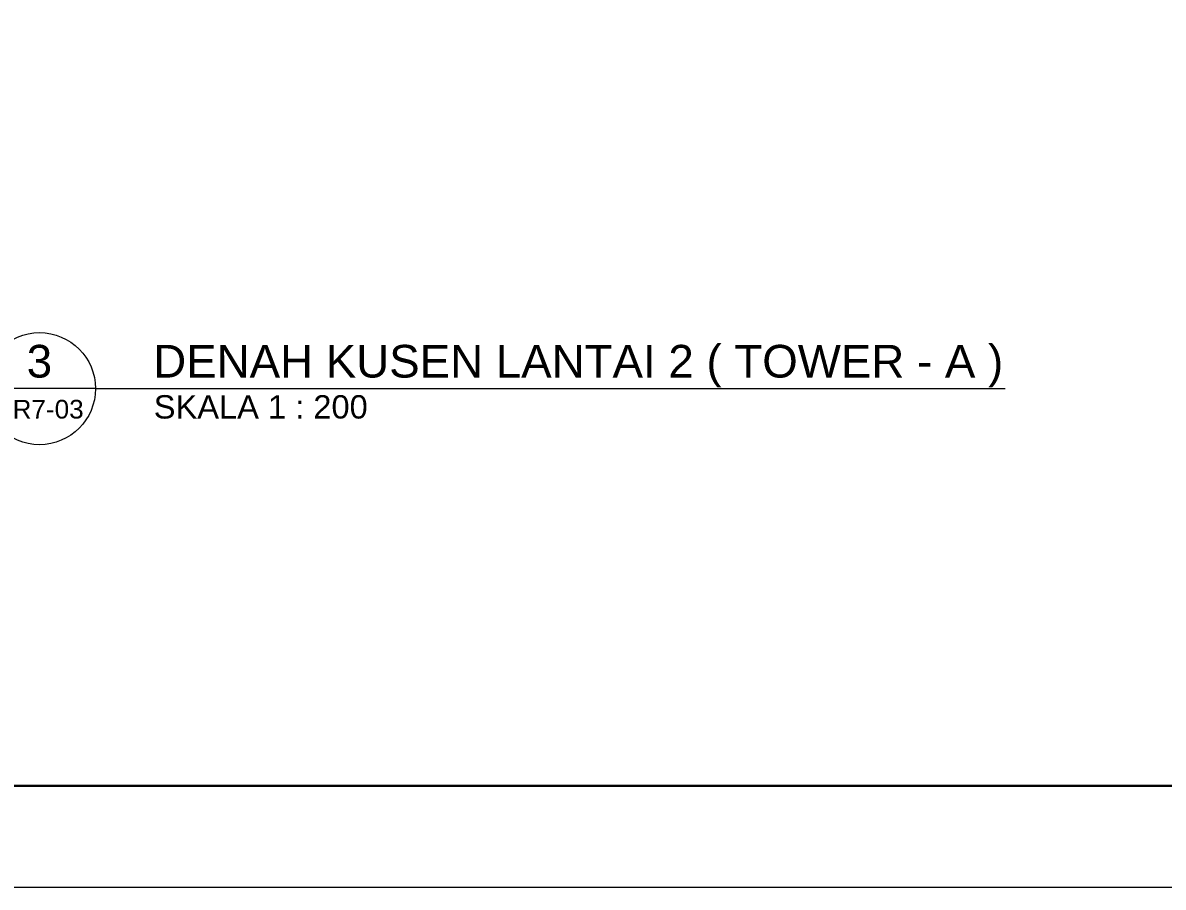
# Model space of a CAD drawing. Header units: millimetres. Extents: x -108 to 351, y -17 to 192.
# Drawn here: x 17.88 to 36.19, y 71.31 to 85.19 of the extents above; entities that cross this region are included whole.
import ezdxf
from ezdxf.enums import TextEntityAlignment as Align

# ---------------------------------------------------------------- set-up
doc = ezdxf.new("R2010")
doc.units = ezdxf.units.MM
for name, color, linetype, lineweight in [('KOP', 7, 'Continuous', 20), ('KOP GARIS', 1, 'Continuous', 30), ('NOT', 7, 'Continuous', 20)]:
    doc.layers.add(name, color=color, linetype=linetype, lineweight=lineweight)
doc.styles.get("Standard").update_dxf_attribs({"font": 'arial.ttf'})

# ---------------------------------------------------------------- blocks, each defined once
blk = doc.blocks.new('KOPA2-TPAK r')
at = {"layer": 'KOP'}
blk.add_lwpolyline([(0, 0), (59.4, 0), (59.4, 42.135), (0, 42.135)], close=True, dxfattribs=at)
at = {"layer": 'KOP GARIS'}
blk.add_lwpolyline([(0.8148, 0.8148), (58.5852, 0.8148), (58.5852, 41.3202), (0.8148, 41.3202)], close=True, dxfattribs=at)
at = {"layer": 'KOP'}
for p in [(51.8642, 6.6116), (51.8642, 6.2116), (51.8642, 5.8116)]:
    blk.add_attdef('JUDUL', p, '', height=0.25, dxfattribs=at)
for tag, p in [('SKALA', (51.8156, 4.9133)), ('SKALA', (51.8156, 4.6019)), ('SKALA', (51.8156, 4.3123)), ('AR-00', (57.7488, 3.1954))]:
    blk.add_attdef(tag, text='', height=0.1716, dxfattribs=at).set_placement(p, align=Align.MIDDLE_CENTER)
blk = doc.blocks.new('Ndtpd')
blk.add_line((0.747, 0), (-0.747, 0))
blk.add_circle((0, 0), 0.747)
at = {"flags": 4}
for tag, height, p in [('NO', 0.5, (0, 0.148)), ('NOLBR', 0.3, (0, -0.398))]:
    blk.add_attdef(tag, text='', height=height, dxfattribs=at).set_placement(p, align=Align.CENTER)
for tag, p, height in [('NDTPD', (1.516, 0.148), 0.5), ('SKALA', (1.523, -0.398), 0.3)]:
    blk.add_attdef(tag, p, '', height=height, dxfattribs=at)

msp = doc.modelspace()

# ---------------------------------------------------------------- linework, layer by layer
at = {"layer": 'NOT'}
msp.add_line((19.04977, 79.31262), (33.65677, 79.31262), dxfattribs=at)

# ---------------------------------------------------------------- block references
at = {"layer": 'KOP', "xscale": 2, "yscale": 2, "zscale": 2}
msp.add_blockref('KOPA2-TPAK r', (-12.96042, 71.30529), dxfattribs=at)
at = {"layer": 'NOT'}
ref = msp.add_blockref('Ndtpd', (18.14977, 79.31262), dxfattribs=dict(at, xscale=1.204819277108434, yscale=1.204819277108434, zscale=1.204819277108434))
ref.add_attrib('NO', '3', dxfattribs={"layer": '0', "height": 0.525, "flags": 4}).set_placement((18.14928, 79.49041), align=Align.CENTER)
ref.add_attrib('NDTPD', 'DENAH KUSEN LANTAI 2 ( TOWER - A )', (19.9763, 79.49041), dxfattribs={"layer": '0', "height": 0.525, "flags": 4})
ref.add_attrib('NOLBR', 'AR7-03', dxfattribs={"layer": '0', "height": 0.3, "flags": 4}).set_placement((18.14928, 78.83267), align=Align.CENTER)
ref.add_attrib('SKALA', 'SKALA 1 : 200', (19.985, 78.83267), dxfattribs={"layer": '0', "height": 0.375, "flags": 4})

doc.saveas('drawing.dxf')
